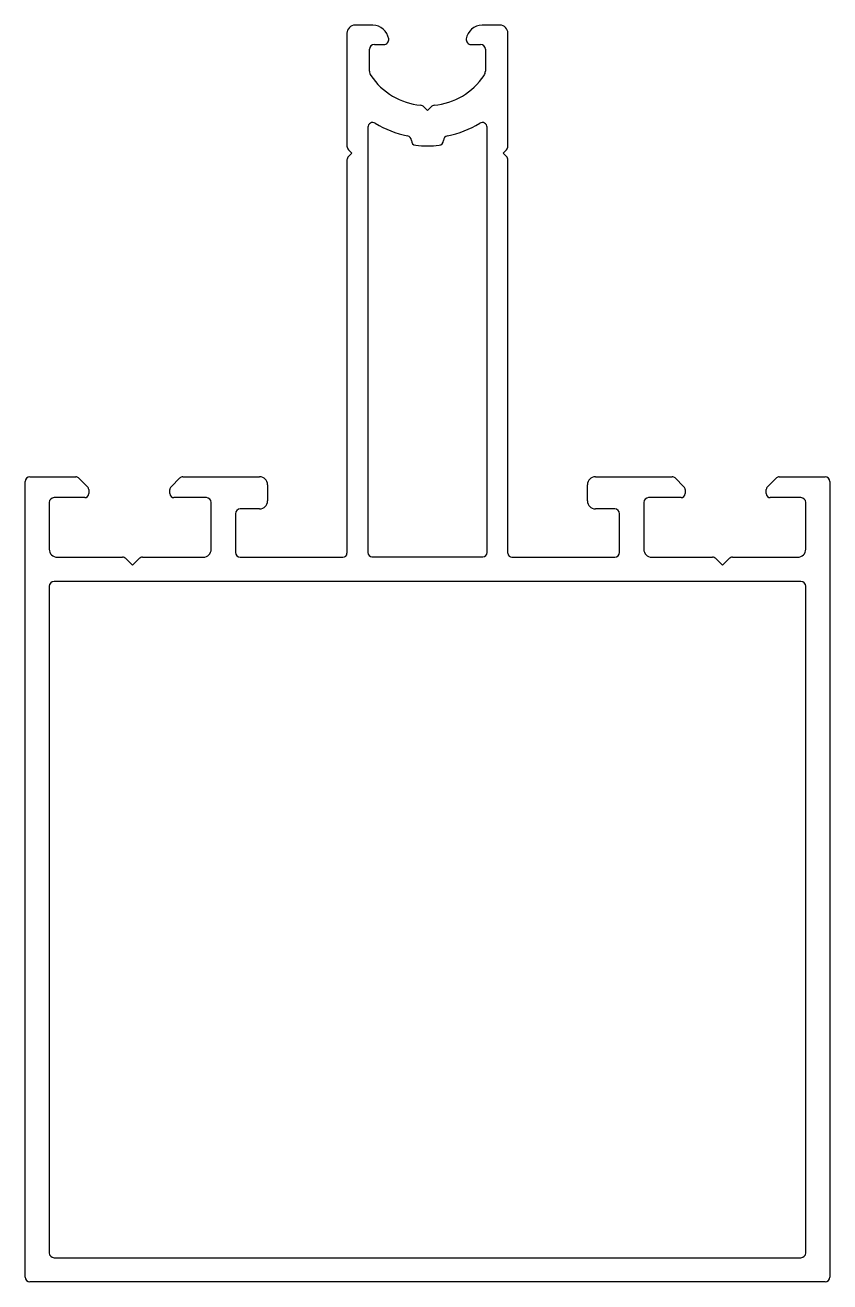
# Model space of a CAD drawing. Extents: x 39.3 to 89.3, y 14.4 to 92.5.
import ezdxf

# ---------------------------------------------------------------- set-up
doc = ezdxf.new("R2010")
doc.units = 0
doc.layers.get('0').update_dxf_attribs({"linetype": 'CONTINUOUS'})

msp = doc.modelspace()

# ---------------------------------------------------------------- linework, layer by layer
at = {"color": 0, "linetype": 'BYBLOCK'}
for p, q in [((60.932, 92.459), (59.832, 92.459)), ((68.832, 92.459), (67.732, 92.459)), ((59.332, 91.959), (59.332, 84.933)), ((69.332, 84.933), (69.332, 91.959)), ((60.732, 89.606), (60.732, 90.959)), ((61.032, 91.259), (61.625, 91.259)), ((67.039, 91.259), (67.632, 91.259)), ((67.932, 90.959), (67.932, 89.606)), ((64.332, 87.159), (64.098, 87.393)), ((64.566, 87.393), (64.332, 87.159)), ((60.632, 86.112), (60.632, 59.699)), ((68.032, 59.699), (68.032, 86.112)), ((63.332, 85.297), (63.332, 85.289)), ((65.332, 85.289), (65.332, 85.297)), ((59.42, 84.721), (59.632, 84.509)), ((59.632, 84.509), (59.42, 84.296)), ((69.032, 84.509), (69.244, 84.721)), ((69.244, 84.296), (69.032, 84.509)), ((59.332, 84.084), (59.332, 59.665)), ((69.332, 59.665), (69.332, 84.084)), ((39.334, 14.715), (39.334, 64.115)), ((39.634, 64.415), (42.481, 64.415)), ((42.658, 64.342), (43.211, 63.788)), ((48.404, 63.788), (48.957, 64.342)), ((49.134, 64.415), (53.9, 64.415)), ((74.769, 64.415), (79.535, 64.415)), ((79.712, 64.342), (80.265, 63.788)), ((85.458, 63.788), (86.011, 64.342)), ((86.188, 64.415), (89.034, 64.415)), ((89.334, 64.115), (89.334, 14.715)), ((43.284, 63.611), (43.284, 63.365)), ((48.33, 63.365), (48.33, 63.611)), ((54.4, 63.915), (54.4, 62.915)), ((74.269, 62.915), (74.269, 63.915)), ((80.338, 63.611), (80.338, 63.365)), ((85.384, 63.365), (85.384, 63.611)), ((40.834, 62.815), (40.834, 59.915)), ((43.034, 63.115), (41.134, 63.115)), ((50.6, 63.115), (48.58, 63.115)), ((50.9, 59.915), (50.9, 62.815)), ((77.769, 62.815), (77.769, 59.915)), ((80.088, 63.115), (78.069, 63.115)), ((87.534, 63.115), (85.634, 63.115)), ((87.834, 59.915), (87.834, 62.815)), ((52.4, 62.115), (52.4, 59.715)), ((53.9, 62.415), (52.7, 62.415)), ((75.969, 62.415), (74.769, 62.415)), ((76.269, 59.715), (76.269, 62.115)), ((41.334, 59.415), (45.383, 59.415)), ((45.595, 59.327), (46.007, 58.915)), ((46.007, 58.915), (46.419, 59.327)), ((46.632, 59.415), (50.4, 59.415)), ((52.7, 59.415), (59.082, 59.415)), ((60.882, 59.449), (67.782, 59.449)), ((69.582, 59.415), (75.969, 59.415)), ((78.269, 59.415), (82.037, 59.415)), ((82.249, 59.327), (82.661, 58.915)), ((82.661, 58.915), (83.074, 59.327)), ((83.286, 59.415), (87.334, 59.415)), ((87.534, 57.915), (41.134, 57.915)), ((40.834, 57.615), (40.834, 16.215)), ((87.834, 16.215), (87.834, 57.615)), ((41.134, 15.915), (87.534, 15.915)), ((89.034, 14.415), (39.634, 14.415))]:
    msp.add_line(p, q, dxfattribs=at)
for centre, radius, start, end in [((59.832, 91.959), 0.5, 90, 180), ((60.932, 91.459), 1, 8.21321, 90), ((67.732, 91.459), 1, 90, 171.78679), ((68.832, 91.959), 0.5, 0, 90), ((61.625, 91.559), 0.3, 270, 8.21321), ((67.039, 91.559), 0.3, 171.78679, 270), ((61.032, 90.959), 0.3, 90, 180), ((67.632, 90.959), 0.3, 0, 90), ((61.232, 89.606), 0.5, 180, 214.01645), ((64.332, 91.699), 4.24, 214.01645, 264.35914), ((64.332, 91.699), 4.24, 275.64086, 325.98355), ((67.432, 89.606), 0.5, 325.98355, 360), ((63.886, 87.181), 0.3, 45, 84.35914), ((64.778, 87.181), 0.3, 95.64086, 135), ((60.932, 86.112), 0.3, 58.67595, 180), ((64.332, 91.699), 6.24, 238.67595, 258.53456), ((64.332, 91.699), 6.24, 281.46544, 301.32405), ((67.732, 86.112), 0.3, 0, 121.32405), ((63.032, 85.289), 0.3, 0, 78.53456), ((63.632, 85.297), 0.3, 180, 263.75987), ((65.032, 85.297), 0.3, 276.24013, 0), ((65.632, 85.289), 0.3, 101.46544, 180), ((59.632, 84.933), 0.3, 180, 225), ((59.632, 84.084), 0.3, 135, 180), ((64.332, 91.699), 6.74, 263.75987, 276.24013), ((69.032, 84.933), 0.3, 315, 0), ((69.032, 84.084), 0.3, 0, 45), ((39.634, 64.115), 0.3, 90, 180), ((42.481, 64.165), 0.25, 45, 90), ((49.134, 64.165), 0.25, 90, 135), ((53.9, 63.915), 0.5, 0, 90), ((74.769, 63.915), 0.5, 90, 180), ((79.535, 64.165), 0.25, 45, 90), ((86.188, 64.165), 0.25, 90, 135), ((89.034, 64.115), 0.3, 0, 90), ((43.034, 63.365), 0.25, 270, 0), ((43.034, 63.611), 0.25, 0, 45), ((48.58, 63.611), 0.25, 135, 180), ((48.58, 63.365), 0.25, 180, 270), ((80.088, 63.365), 0.25, 270, 0), ((80.088, 63.611), 0.25, 0, 45), ((85.634, 63.611), 0.25, 135, 180), ((85.634, 63.365), 0.25, 180, 270), ((41.134, 62.815), 0.3, 90, 180), ((50.6, 62.815), 0.3, 0, 90), ((53.9, 62.915), 0.5, 270, 0), ((74.769, 62.915), 0.5, 180, 270), ((78.069, 62.815), 0.3, 90, 180), ((87.534, 62.815), 0.3, 0, 90), ((52.7, 62.115), 0.3, 90, 180), ((75.969, 62.115), 0.3, 0, 90), ((41.334, 59.915), 0.5, 180, 270), ((45.383, 59.115), 0.3, 45, 90), ((46.632, 59.115), 0.3, 90, 135), ((50.4, 59.915), 0.5, 270, 0), ((52.7, 59.715), 0.3, 180, 270), ((59.082, 59.665), 0.25, 270, 0), ((60.882, 59.699), 0.25, 180, 270), ((67.782, 59.699), 0.25, 270, 0), ((69.582, 59.665), 0.25, 180, 270), ((75.969, 59.715), 0.3, 270, 0), ((78.269, 59.915), 0.5, 180, 270), ((82.037, 59.115), 0.3, 45, 90), ((83.286, 59.115), 0.3, 90, 135), ((87.334, 59.915), 0.5, 270, 0), ((41.134, 57.615), 0.3, 90, 180), ((87.534, 57.615), 0.3, 0, 90), ((41.134, 16.215), 0.3, 180, 270), ((87.534, 16.215), 0.3, 270, 0), ((39.634, 14.715), 0.3, 180, 270), ((89.034, 14.715), 0.3, 270, 0)]:
    msp.add_arc(centre, radius, start, end, dxfattribs=at)

doc.saveas('drawing.dxf')
